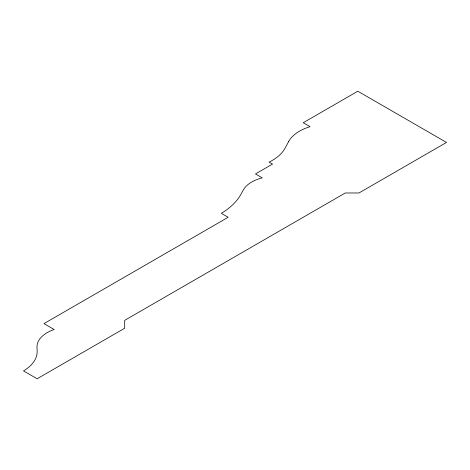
<?xml version="1.0" encoding="UTF-8"?>
<svg xmlns="http://www.w3.org/2000/svg" width="470" height="470" viewBox="0 0 470 470"><rect width="100%" height="100%" fill="white"/><g stroke="black" fill="none" stroke-linecap="round" stroke-linejoin="round"><path stroke-width="0.7" d="M288.621 141.605L285.137 148.085A52.493 30.309 0 0 1 269.11 162.126L272.524 164.101L255.469 173.947L262.289 177.883A34.04 19.652 0 0 0 243.307 189.98L240.94 194.28A85.105 49.139 0 0 1 221.352 213.333L228.179 217.275L43.969 323.624L54.203 329.535A34.657 20.01 0 0 0 37.007 347.23L37.142 351.049A47.693 27.536 0 0 1 23.5 370.895L37.148 378.773L124.691 328.23L124.691 320.352L345.309 192.976L358.951 192.976L446.5 142.434L357.805 91.227L303.226 122.74L310.047 126.677A44.086 25.451 0 0 0 288.621 141.605"/></g></svg>
